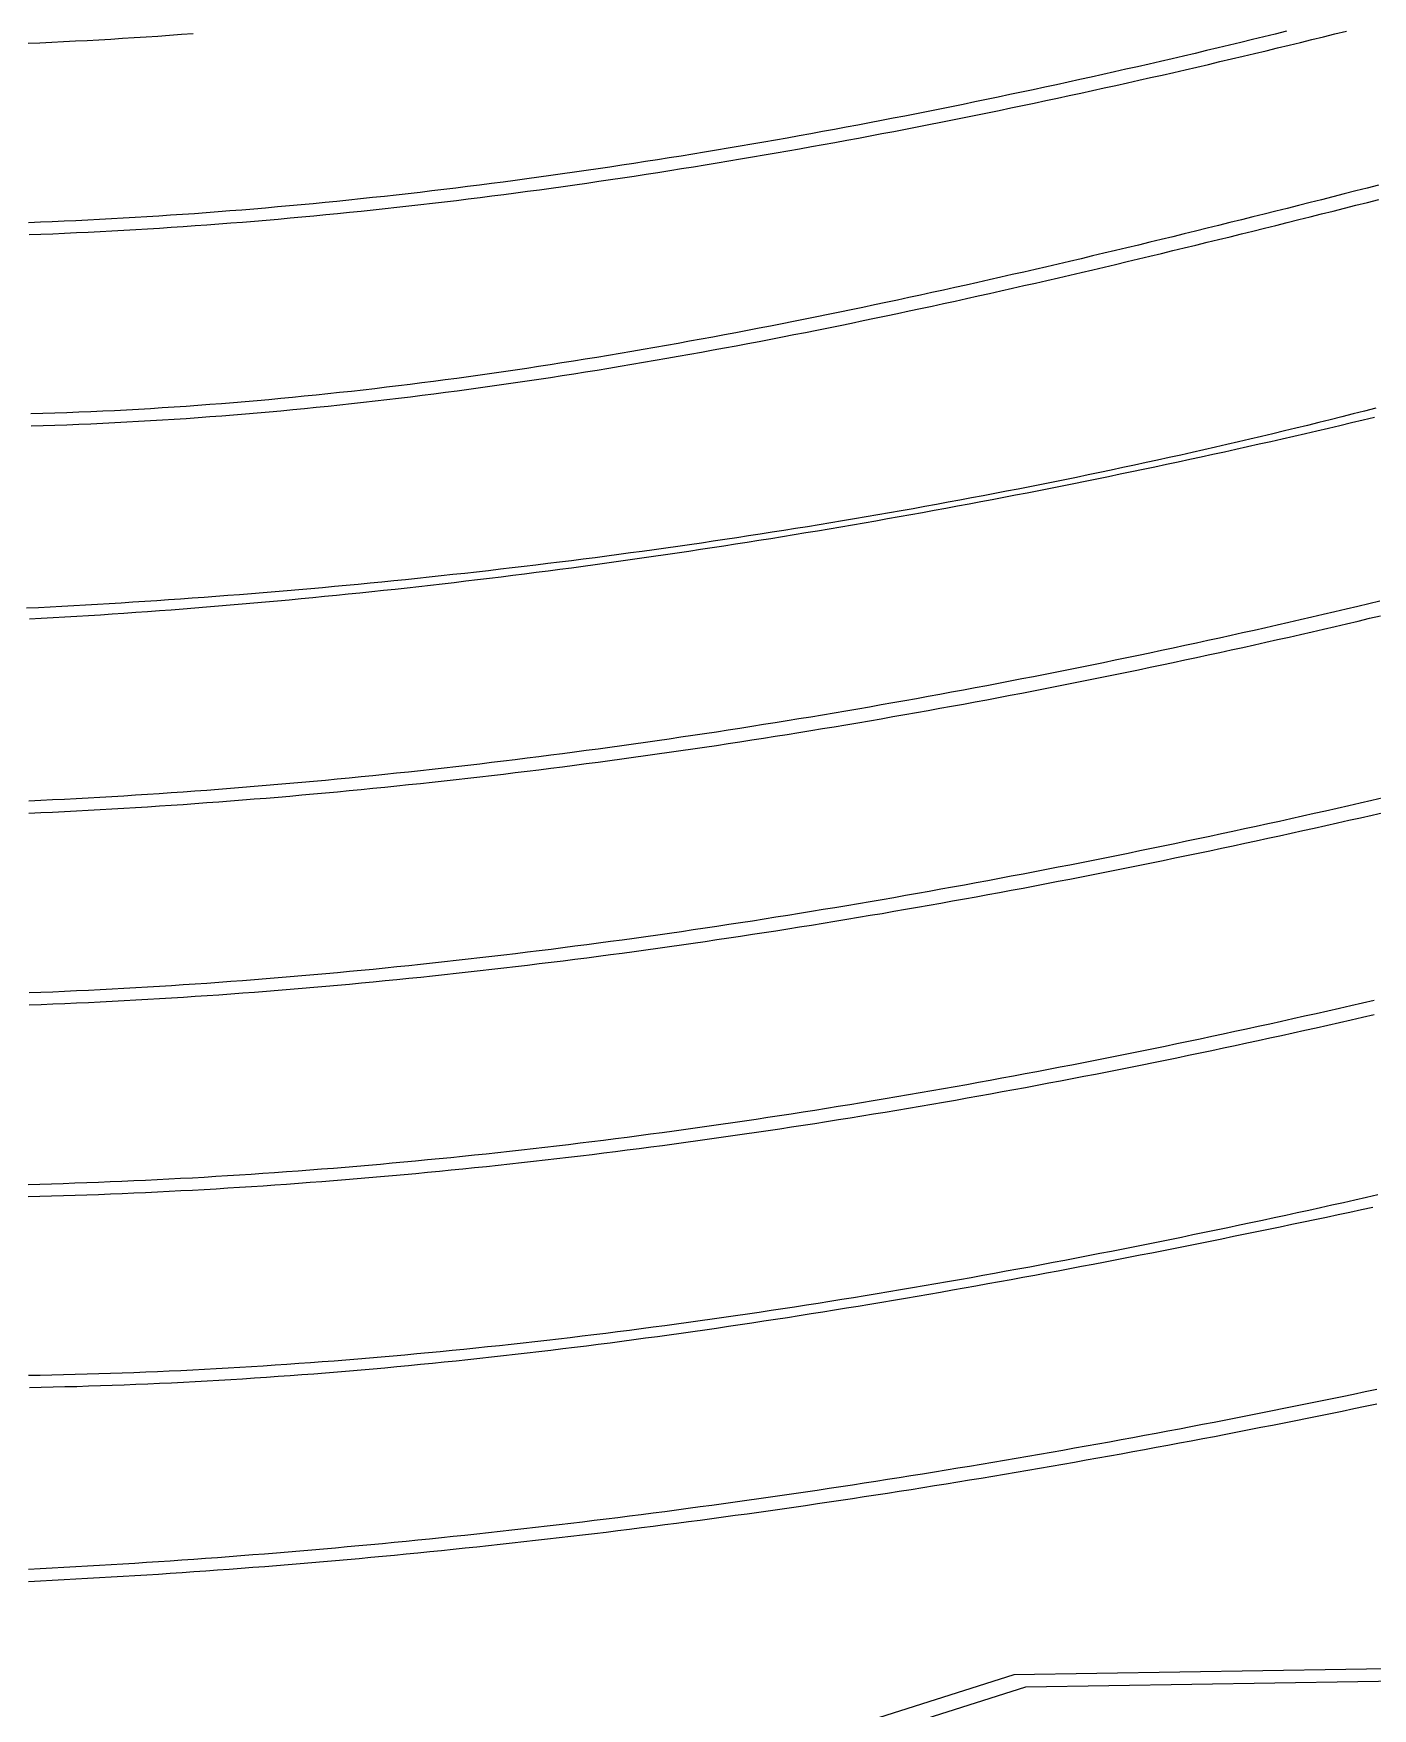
# Model space of a CAD drawing. Extents: x 0 to 1224, y 0 to 792.
# Drawn here: x 677.3 to 790.2, y 144 to 285.2 of the extents above; entities that cross this region are included whole.
import ezdxf

# ---------------------------------------------------------------- set-up
doc = ezdxf.new("R2010")
doc.units = 0
doc.layers.add('C7', color=7, linetype='CONTINUOUS')

msp = doc.modelspace()

# ---------------------------------------------------------------- linework, layer by layer
at = {"layer": 'C7'}
for points in [[(783, 285.3742), (782.0388, 285.1376), (781.0765, 284.9022), (780.1133, 284.6679), (779.149, 284.4347), (778.1837, 284.2026), (777.2175, 283.9717), (776.2502, 283.742), (775.282, 283.5134), (774.3129, 283.286), (773.3428, 283.0599), (772.3717, 282.835), (771.3998, 282.6113), (770.427, 282.3889), (769.4533, 282.1678), (768.4787, 281.9479), (767.5033, 281.7294), (766.527, 281.5122), (765.5499, 281.2963), (764.572, 281.0817), (763.5933, 280.8686), (762.6138, 280.6568), (761.6335, 280.4464), (760.6524, 280.2374), (759.6707, 280.0298), (758.6881, 279.8237), (757.7049, 279.619), (756.721, 279.4158), (755.7363, 279.214), (754.751, 279.0138), (753.765, 278.8151), (752.7784, 278.6179), (751.7911, 278.4222), (750.8032, 278.2281), (749.8147, 278.0356), (748.8256, 277.8447), (747.8359, 277.6554), (746.8456, 277.4677), (745.8548, 277.2816), (744.8634, 277.0971), (743.8715, 276.9144), (742.8791, 276.7333), (741.8862, 276.5539), (740.8928, 276.3762), (739.8989, 276.2002), (738.9045, 276.026), (737.9098, 275.8535), (736.9145, 275.6828), (735.9189, 275.5138), (734.9228, 275.3467), (733.9263, 275.1813), (732.9295, 275.0178), (731.9323, 274.8562), (730.9347, 274.6964), (729.9368, 274.5384), (728.9386, 274.3824), (727.9401, 274.2282), (726.9412, 274.076), (725.9421, 273.9257), (724.9427, 273.7774), (723.943, 273.631), (722.9431, 273.4865), (721.943, 273.3441), (720.9426, 273.2037), (719.942, 273.0653), (718.9413, 272.9289), (717.9403, 272.7946), (716.9392, 272.6624), (715.938, 272.5322), (714.9366, 272.4041), (713.9351, 272.2781), (712.9334, 272.1543), (711.9317, 272.0326), (710.9299, 271.913), (709.928, 271.7957), (708.9261, 271.6805), (707.9241, 271.5675), (706.9221, 271.4567), (705.9201, 271.3482), (704.9181, 271.2418), (703.916, 271.1378), (702.9141, 271.036), (701.9121, 270.9365), (700.9102, 270.8394), (699.9084, 270.7445), (698.9066, 270.652), (697.9049, 270.5618), (696.9034, 270.474), (695.902, 270.3886), (694.9006, 270.3055), (693.8995, 270.2249), (692.8985, 270.1467), (691.8977, 270.0709), (690.897, 269.9976), (689.8966, 269.9267), (688.8964, 269.8584), (687.8964, 269.7925), (686.8966, 269.7292), (685.8971, 269.6683), (684.8979, 269.61), (683.8989, 269.5543), (682.9003, 269.5012), (681.9019, 269.4506), (680.9039, 269.4026), (679.9062, 269.3573), (678.9089, 269.3146), (677.9119, 269.2745), (676.9153, 269.2371)], [(676.9548, 268.2344), (677.9533, 268.2714), (678.9522, 268.311), (679.9512, 268.3532), (680.9505, 268.3981), (681.95, 268.4455), (682.9497, 268.4955), (683.9496, 268.548), (684.9497, 268.6031), (685.9499, 268.6608), (686.9503, 268.7209), (687.9509, 268.7835), (688.9516, 268.8487), (689.9525, 268.9163), (690.9534, 268.9863), (691.9545, 269.0588), (692.9557, 269.1337), (693.957, 269.2111), (694.9583, 269.2908), (695.9598, 269.3729), (696.9613, 269.4574), (697.9628, 269.5442), (698.9644, 269.6334), (699.9661, 269.7249), (700.9677, 269.8187), (701.9694, 269.9148), (702.9711, 270.0132), (703.9728, 270.1138), (704.9744, 270.2167), (705.9761, 270.3219), (706.9777, 270.4292), (707.9792, 270.5388), (708.9807, 270.6505), (709.9821, 270.7644), (710.9835, 270.8805), (711.9848, 270.9987), (712.9859, 271.1191), (713.987, 271.2416), (714.988, 271.3662), (715.9888, 271.4928), (716.9895, 271.6216), (717.99, 271.7524), (718.9904, 271.8852), (719.9906, 272.0201), (720.9907, 272.157), (721.9905, 272.2959), (722.9902, 272.4368), (723.9897, 272.5796), (724.9889, 272.7244), (725.988, 272.8711), (726.9867, 273.0198), (727.9853, 273.1704), (728.9836, 273.3229), (729.9816, 273.4772), (730.9793, 273.6335), (731.9768, 273.7915), (732.974, 273.9515), (733.9708, 274.1132), (734.9674, 274.2767), (735.9636, 274.4421), (736.9595, 274.6092), (737.955, 274.7781), (738.9502, 274.9487), (739.945, 275.1211), (740.9395, 275.2952), (741.9335, 275.471), (742.9272, 275.6485), (743.9204, 275.8276), (744.9133, 276.0085), (745.9057, 276.1909), (746.8977, 276.375), (747.8892, 276.5607), (748.8803, 276.7481), (749.8709, 276.937), (750.8611, 277.1275), (751.8507, 277.3195), (752.8399, 277.5131), (753.8286, 277.7082), (754.8167, 277.9048), (755.8043, 278.103), (756.7914, 278.3026), (757.778, 278.5037), (758.764, 278.7062), (759.7494, 278.9102), (760.7342, 279.1156), (761.7185, 279.3224), (762.7022, 279.5306), (763.6852, 279.7402), (764.6677, 279.9512), (765.6495, 280.1635), (766.6307, 280.3771), (767.6112, 280.5921), (768.5911, 280.8084), (769.5703, 281.026), (770.5489, 281.2448), (771.5268, 281.4649), (772.5039, 281.6863), (773.4804, 281.9089), (774.4562, 282.1327), (775.4312, 282.3578), (776.4055, 282.584), (777.379, 282.8114), (778.3518, 283.0399), (779.3239, 283.2696), (780.2951, 283.5005), (781.2656, 283.7324), (782.2353, 283.9655), (783.2041, 284.1996), (784.1722, 284.4348), (785.1394, 284.6711), (786.1058, 284.9084), (787.0714, 285.1467), (788.0361, 285.3861)], [(676.8844, 284.3647), (677.8778, 284.4083), (678.8713, 284.4543), (679.8647, 284.5028), (680.8581, 284.5536), (681.8515, 284.6067), (682.8449, 284.6622), (683.8382, 284.7201), (684.8316, 284.7803), (685.8249, 284.8429), (686.8182, 284.9077), (687.8114, 284.9749), (688.8046, 285.0444), (689.7978, 285.1161), (690.7909, 285.1901)], [(790.7588, 272.4016), (789.7944, 272.1557), (788.8299, 271.9101), (787.8655, 271.665), (786.901, 271.4203), (785.9365, 271.1761), (784.972, 270.9324), (784.0075, 270.6892), (783.043, 270.4466), (782.0784, 270.2045), (781.1137, 269.9631), (780.149, 269.7223), (779.1842, 269.4821), (778.2194, 269.2426), (777.2544, 269.0039), (776.2894, 268.7658), (775.3243, 268.5285), (774.3591, 268.292), (773.3938, 268.0564), (772.4284, 267.8215), (771.4628, 267.5875), (770.4971, 267.3544), (769.5313, 267.1223), (768.5654, 266.891), (767.5993, 266.6608), (766.633, 266.4315), (765.6666, 266.2033), (764.7, 265.9761), (763.7332, 265.7499), (762.7662, 265.5249), (761.799, 265.301), (760.8317, 265.0782), (759.8641, 264.8566), (758.8963, 264.6363), (757.9283, 264.4171), (756.9601, 264.1992), (755.9916, 263.9826), (755.0229, 263.7673), (754.0539, 263.5533), (753.0847, 263.3407), (752.1152, 263.1295), (751.1454, 262.9197), (750.1754, 262.7113), (749.205, 262.5044), (748.2344, 262.299), (747.2635, 262.0951), (746.2923, 261.8927), (745.3207, 261.6919), (744.3489, 261.4927), (743.3767, 261.2951), (742.4041, 261.0992), (741.4312, 260.9049), (740.458, 260.7123), (739.4844, 260.5215), (738.5105, 260.3324), (737.5361, 260.1451), (736.5614, 259.9596), (735.5864, 259.7759), (734.6109, 259.594), (733.635, 259.4141), (732.6587, 259.2361), (731.682, 259.0599), (730.7048, 258.8858), (729.7273, 258.7136), (728.7493, 258.5435), (727.7709, 258.3753), (726.792, 258.2093), (725.8126, 258.0453), (724.8328, 257.8835), (723.8525, 257.7238), (722.8717, 257.5662), (721.8905, 257.4109), (720.9087, 257.2577), (719.9265, 257.1068), (718.9437, 256.9582), (717.9605, 256.8119), (716.9767, 256.6679), (715.9923, 256.5263), (715.0075, 256.387), (714.0221, 256.2501), (713.0361, 256.1157), (712.0496, 255.9837), (711.0625, 255.8542), (710.0749, 255.7272), (709.0866, 255.6028), (708.0978, 255.4809), (707.1084, 255.3615), (706.1184, 255.2448), (705.1278, 255.1307), (704.1365, 255.0193), (703.1447, 254.9106), (702.1522, 254.8046), (701.1591, 254.7013), (700.1653, 254.6008), (699.1709, 254.5031), (698.1758, 254.4082), (697.1801, 254.3162), (696.1836, 254.227), (695.1865, 254.1408), (694.1887, 254.0574), (693.1903, 253.977), (692.1911, 253.8996), (691.1912, 253.8251), (690.1906, 253.7538), (689.1893, 253.6854), (688.1872, 253.6201), (687.1844, 253.558), (686.1809, 253.499), (685.1766, 253.4431), (684.1715, 253.3904), (683.1657, 253.3409), (682.1591, 253.2947), (681.1518, 253.2517), (680.1436, 253.212), (679.1347, 253.1757), (678.1249, 253.1426), (677.1144, 253.113)], [(677.1209, 252.1112), (678.1322, 252.1404), (679.1426, 252.173), (680.1522, 252.2088), (681.161, 252.2479), (682.169, 252.2902), (683.1763, 252.3358), (684.1827, 252.3845), (685.1883, 252.4364), (686.1932, 252.4914), (687.1972, 252.5496), (688.2006, 252.6108), (689.2031, 252.6751), (690.2049, 252.7425), (691.206, 252.8128), (692.2064, 252.8862), (693.206, 252.9625), (694.2049, 253.0417), (695.2031, 253.1239), (696.2006, 253.2089), (697.1974, 253.2968), (698.1935, 253.3875), (699.1889, 253.4811), (700.1837, 253.5774), (701.1777, 253.6765), (702.1712, 253.7783), (703.1639, 253.8828), (704.1561, 253.99), (705.1476, 254.0999), (706.1384, 254.2124), (707.1287, 254.3275), (708.1183, 254.4452), (709.1073, 254.5654), (710.0957, 254.6882), (711.0836, 254.8134), (712.0708, 254.9412), (713.0575, 255.0714), (714.0435, 255.204), (715.0291, 255.3391), (716.0141, 255.4765), (716.9985, 255.6163), (717.9824, 255.7584), (718.9657, 255.9028), (719.9485, 256.0494), (720.9308, 256.1984), (721.9126, 256.3495), (722.8939, 256.5029), (723.8747, 256.6584), (724.855, 256.8161), (725.8349, 256.9759), (726.8142, 257.1378), (727.7931, 257.3018), (728.7715, 257.4678), (729.7495, 257.6359), (730.727, 257.8059), (731.7041, 257.9779), (732.6807, 258.1519), (733.657, 258.3278), (734.6328, 258.5056), (735.6082, 258.6852), (736.5832, 258.8667), (737.5578, 259.05), (738.5321, 259.2351), (739.5059, 259.422), (740.4794, 259.6107), (741.4525, 259.801), (742.4253, 259.993), (743.3977, 260.1868), (744.3698, 260.3821), (745.3415, 260.5791), (746.3129, 260.7776), (747.284, 260.9778), (748.2548, 261.1794), (749.2252, 261.3826), (750.1954, 261.5873), (751.1653, 261.7934), (752.1349, 262.001), (753.1042, 262.21), (754.0733, 262.4204), (755.0421, 262.6321), (756.0106, 262.8452), (756.9789, 263.0596), (757.947, 263.2753), (758.9148, 263.4922), (759.8824, 263.7104), (760.8498, 263.9298), (761.817, 264.1504), (762.784, 264.3721), (763.7508, 264.595), (764.7173, 264.819), (765.6838, 265.0441), (766.65, 265.2702), (767.6161, 265.4973), (768.582, 265.7255), (769.5478, 265.9547), (770.5134, 266.1848), (771.4789, 266.4158), (772.4443, 266.6478), (773.4095, 266.8806), (774.3747, 267.1143), (775.3397, 267.3488), (776.3046, 267.5841), (777.2695, 267.8202), (778.2342, 268.0571), (779.1989, 268.2947), (780.1635, 268.533), (781.1281, 268.772), (782.0926, 269.0116), (783.057, 269.2518), (784.0215, 269.4927), (784.9858, 269.7341), (785.9502, 269.9761), (786.9145, 270.2186), (787.8789, 270.4616), (788.8432, 270.7051), (789.8075, 270.9491), (790.7719, 271.1934)], [(790.531, 253.6051), (789.5694, 253.3582), (788.607, 253.1131), (787.6437, 252.8698), (786.6796, 252.6283), (785.7147, 252.3887), (784.7489, 252.1508), (783.7824, 251.9147), (782.815, 251.6805), (781.8469, 251.448), (780.878, 251.2173), (779.9083, 250.9885), (778.9379, 250.7614), (777.9667, 250.5361), (776.9948, 250.3127), (776.0222, 250.091), (775.0488, 249.8711), (774.0747, 249.653), (773.1, 249.4367), (772.1245, 249.2221), (771.1484, 249.0094), (770.1716, 248.7984), (769.1941, 248.5892), (768.216, 248.3818), (767.2373, 248.1762), (766.2579, 247.9724), (765.2779, 247.7703), (764.2973, 247.57), (763.3161, 247.3715), (762.3343, 247.1748), (761.3519, 246.9798), (760.3689, 246.7866), (759.3854, 246.5951), (758.4013, 246.4055), (757.4167, 246.2176), (756.4316, 246.0314), (755.4459, 245.847), (754.4597, 245.6644), (753.473, 245.4836), (752.4858, 245.3045), (751.4981, 245.1271), (750.5099, 244.9515), (749.5213, 244.7777), (748.5322, 244.6056), (747.5427, 244.4353), (746.5527, 244.2667), (745.5623, 244.0999), (744.5715, 243.9348), (743.5803, 243.7715), (742.5887, 243.6099), (741.5967, 243.45), (740.6043, 243.2919), (739.6115, 243.1355), (738.6184, 242.9809), (737.6249, 242.828), (736.6311, 242.6768), (735.6369, 242.5274), (734.6425, 242.3797), (733.6477, 242.2337), (732.6526, 242.0895), (731.6572, 241.947), (730.6616, 241.8062), (729.6656, 241.6672), (728.6694, 241.5298), (727.673, 241.3942), (726.6763, 241.2603), (725.6793, 241.1282), (724.6822, 240.9977), (723.6848, 240.869), (722.6872, 240.742), (721.6894, 240.6167), (720.6914, 240.4931), (719.6933, 240.3712), (718.695, 240.251), (717.6965, 240.1326), (716.6979, 240.0158), (715.6991, 239.9008), (714.7002, 239.7874), (713.7012, 239.6758), (712.7021, 239.5659), (711.7029, 239.4576), (710.7036, 239.3511), (709.7042, 239.2462), (708.7047, 239.1431), (707.7052, 239.0416), (706.7056, 238.9419), (705.706, 238.8438), (704.7063, 238.7474), (703.7067, 238.6527), (702.707, 238.5597), (701.7073, 238.4684), (700.7076, 238.3787), (699.7079, 238.2908), (698.7083, 238.2045), (697.7086, 238.1199), (696.7091, 238.037), (695.7096, 237.9558), (694.7101, 237.8762), (693.7107, 237.7983), (692.7114, 237.7221), (691.7122, 237.6476), (690.7131, 237.5747), (689.7141, 237.5035), (688.7153, 237.434), (687.7165, 237.3661), (686.7179, 237.2999), (685.7195, 237.2353), (684.7212, 237.1725), (683.7231, 237.1112), (682.7251, 237.0517), (681.7274, 236.9938), (680.7298, 236.9375), (679.7325, 236.8829), (678.7353, 236.83), (677.7385, 236.7787), (676.7418, 236.729)], [(676.9847, 235.8292), (677.9822, 235.8848), (678.9795, 235.9422), (679.9768, 236.0013), (680.9738, 236.0622), (681.9708, 236.1248), (682.9675, 236.1892), (683.9642, 236.2553), (684.9607, 236.3232), (685.957, 236.3928), (686.9532, 236.4641), (687.9492, 236.5372), (688.945, 236.612), (689.9407, 236.6885), (690.9363, 236.7667), (691.9317, 236.8467), (692.9269, 236.9283), (693.9219, 237.0117), (694.9168, 237.0967), (695.9115, 237.1835), (696.9061, 237.2719), (697.9005, 237.3621), (698.8947, 237.4539), (699.8887, 237.5474), (700.8826, 237.6426), (701.8763, 237.7395), (702.8698, 237.838), (703.8632, 237.9383), (704.8563, 238.0401), (705.8493, 238.1437), (706.8421, 238.2489), (707.8347, 238.3557), (708.8271, 238.4642), (709.8194, 238.5744), (710.8114, 238.6861), (711.8033, 238.7996), (712.795, 238.9146), (713.7865, 239.0313), (714.7778, 239.1496), (715.7688, 239.2696), (716.7598, 239.3911), (717.7505, 239.5143), (718.741, 239.6391), (719.7313, 239.7655), (720.7214, 239.8935), (721.7113, 240.0231), (722.701, 240.1543), (723.6905, 240.2871), (724.6797, 240.4214), (725.6688, 240.5574), (726.6577, 240.6949), (727.6463, 240.8341), (728.6348, 240.9748), (729.623, 241.117), (730.611, 241.2609), (731.5988, 241.4062), (732.5864, 241.5532), (733.5737, 241.7017), (734.5609, 241.8518), (735.5478, 242.0034), (736.5345, 242.1565), (737.5209, 242.3112), (738.5072, 242.4674), (739.4932, 242.6252), (740.479, 242.7845), (741.4645, 242.9453), (742.4498, 243.1076), (743.4349, 243.2714), (744.4198, 243.4368), (745.4044, 243.6037), (746.3888, 243.772), (747.3729, 243.9419), (748.3568, 244.1133), (749.3404, 244.2862), (750.3239, 244.4605), (751.307, 244.6364), (752.2899, 244.8137), (753.2726, 244.9925), (754.255, 245.1728), (755.2372, 245.3545), (756.2191, 245.5377), (757.2008, 245.7224), (758.1822, 245.9086), (759.1633, 246.0962), (760.1442, 246.2852), (761.1249, 246.4757), (762.1053, 246.6677), (763.0854, 246.8611), (764.0652, 247.0559), (765.0448, 247.2521), (766.0242, 247.4498), (767.0032, 247.6489), (767.982, 247.8495), (768.9605, 248.0514), (769.9388, 248.2548), (770.9167, 248.4596), (771.8944, 248.6658), (772.8719, 248.8734), (773.849, 249.0824), (774.8259, 249.2927), (775.8025, 249.5045), (776.7788, 249.7177), (777.7548, 249.9322), (778.7305, 250.1482), (779.706, 250.3655), (780.6812, 250.5841), (781.6561, 250.8042), (782.6307, 251.0256), (783.605, 251.2484), (784.579, 251.4725), (785.5527, 251.698), (786.5261, 251.9248), (787.4992, 252.153), (788.4721, 252.3825), (789.4446, 252.6134), (790.4168, 252.8456)], [(790.854, 237.3369), (789.9258, 237.107), (789, 236.8842), (788.0322, 236.6554), (787.0637, 236.4279), (786.0945, 236.2016), (785.1246, 235.9765), (784.1541, 235.7526), (783.1828, 235.53), (782.2108, 235.3087), (781.2382, 235.0886), (780.2649, 234.8697), (779.291, 234.6522), (778.3164, 234.4359), (777.3411, 234.2209), (776.3653, 234.0072), (775.3888, 233.7948), (774.4116, 233.5837), (773.4339, 233.3739), (772.4556, 233.1655), (771.4767, 232.9584), (770.4972, 232.7526), (769.5171, 232.5482), (768.5365, 232.3451), (767.5552, 232.1434), (766.5735, 231.9431), (765.5912, 231.7441), (764.6083, 231.5466), (763.6249, 231.3504), (762.641, 231.1556), (761.6566, 230.9623), (760.6717, 230.7703), (759.6863, 230.5798), (758.7004, 230.3907), (757.714, 230.203), (756.7271, 230.0168), (755.7397, 229.8321), (754.7519, 229.6488), (753.7637, 229.467), (752.775, 229.2866), (751.7859, 229.1077), (750.7963, 228.9304), (749.8063, 228.7545), (748.8159, 228.5801), (747.8251, 228.4073), (746.834, 228.236), (745.8424, 228.0662), (744.8504, 227.8979), (743.8581, 227.7312), (742.8654, 227.566), (741.8723, 227.4024), (740.8789, 227.2404), (739.8852, 227.0799), (738.8911, 226.9211), (737.8967, 226.7638), (736.902, 226.6081), (735.907, 226.454), (734.9116, 226.3016), (733.916, 226.1507), (732.9201, 226.0015), (731.9239, 225.8539), (730.9274, 225.708), (729.9307, 225.5637), (728.9337, 225.421), (727.9365, 225.2801), (726.9391, 225.1408), (725.9414, 225.0032), (724.9435, 224.8673), (723.9453, 224.733), (722.947, 224.6005), (721.9485, 224.4697), (720.9497, 224.3406), (719.9508, 224.2133), (718.9517, 224.0876), (717.9525, 223.9637), (716.9531, 223.8416), (715.9535, 223.7212), (714.9538, 223.6026), (713.9539, 223.4858), (712.954, 223.3707), (711.9539, 223.2574), (710.9537, 223.1459), (709.9534, 223.0363), (708.953, 222.9284), (707.9525, 222.8223), (706.9519, 222.7181), (705.9512, 222.6157), (704.9505, 222.5152), (703.9497, 222.4164), (702.9489, 222.3196), (701.9481, 222.2246), (700.9472, 222.1315), (699.9462, 222.0403), (698.9453, 221.9509), (697.9443, 221.8634), (696.9434, 221.7779), (695.9424, 221.6942), (694.9415, 221.6125), (693.9406, 221.5327), (692.9397, 221.4548), (691.9389, 221.3789), (690.9381, 221.3049), (689.9373, 221.2328), (688.9367, 221.1627), (687.936, 221.0946), (686.9355, 221.0285), (685.935, 220.9643), (684.9347, 220.9022), (683.9344, 220.842), (682.9343, 220.7839), (681.9342, 220.7277), (680.9343, 220.6736), (679.9345, 220.6215), (678.9349, 220.5715), (677.9354, 220.5235), (676.9361, 220.4775)], [(676.9448, 219.4653), (677.9443, 219.5101), (678.9439, 219.557), (679.9436, 219.6058), (680.9435, 219.6566), (681.9435, 219.7095), (682.9435, 219.7643), (683.9437, 219.821), (684.944, 219.8798), (685.9443, 219.9405), (686.9447, 220.0031), (687.9452, 220.0678), (688.9458, 220.1343), (689.9464, 220.2028), (690.947, 220.2732), (691.9477, 220.3455), (692.9484, 220.4198), (693.9492, 220.4959), (694.95, 220.574), (695.9507, 220.6539), (696.9515, 220.7358), (697.9523, 220.8195), (698.9531, 220.9051), (699.9538, 220.9925), (700.9545, 221.0818), (701.9552, 221.173), (702.9559, 221.266), (703.9565, 221.3609), (704.957, 221.4576), (705.9575, 221.5561), (706.9579, 221.6564), (707.9583, 221.7585), (708.9585, 221.8625), (709.9587, 221.9682), (710.9588, 222.0758), (711.9587, 222.1851), (712.9586, 222.2962), (713.9583, 222.4091), (714.9579, 222.5237), (715.9574, 222.6401), (716.9567, 222.7582), (717.9558, 222.8781), (718.9549, 222.9998), (719.9537, 223.1231), (720.9524, 223.2482), (721.9509, 223.375), (722.9492, 223.5035), (723.9473, 223.6337), (724.9453, 223.7656), (725.943, 223.8992), (726.9405, 224.0345), (727.9378, 224.1715), (728.9348, 224.3101), (729.9316, 224.4504), (730.9282, 224.5924), (731.9245, 224.736), (732.9206, 224.8812), (733.9163, 225.0281), (734.9119, 225.1766), (735.9071, 225.3267), (736.902, 225.4785), (737.8967, 225.6318), (738.891, 225.7868), (739.8851, 225.9433), (740.8788, 226.1015), (741.8722, 226.2612), (742.8653, 226.4225), (743.858, 226.5854), (744.8504, 226.7498), (745.8424, 226.9158), (746.8341, 227.0833), (747.8254, 227.2524), (748.8163, 227.423), (749.8069, 227.5951), (750.797, 227.7688), (751.7868, 227.9439), (752.7761, 228.1206), (753.7651, 228.2988), (754.7536, 228.4785), (755.7417, 228.6596), (756.7294, 228.8423), (757.7166, 229.0264), (758.7034, 229.2119), (759.6897, 229.399), (760.6755, 229.5875), (761.6609, 229.7774), (762.6458, 229.9688), (763.6303, 230.1616), (764.6142, 230.3558), (765.5976, 230.5515), (766.5805, 230.7485), (767.563, 230.947), (768.5448, 231.1469), (769.5262, 231.3481), (770.507, 231.5508), (771.4873, 231.7548), (772.4671, 231.9602), (773.4462, 232.167), (774.4249, 232.3751), (775.4029, 232.5846), (776.3804, 232.7954), (777.3572, 233.0075), (778.3335, 233.221), (779.3092, 233.4358), (780.2843, 233.6519), (781.2587, 233.8694), (782.2326, 234.0881), (783.2058, 234.3081), (784.1783, 234.5295), (785.1503, 234.7521), (786.1215, 234.976), (787.0921, 235.2011), (788.0621, 235.4275), (789.0314, 235.6552), (790, 235.8842), (790.9258, 236.107)], [(791.1534, 220.7492), (790.1821, 220.5252), (789.2101, 220.3022), (788.2375, 220.0802), (787.2643, 219.8592), (786.2904, 219.6393), (785.3159, 219.4204), (784.3407, 219.2026), (783.365, 218.9859), (782.3886, 218.7703), (781.4117, 218.5557), (780.4342, 218.3423), (779.456, 218.13), (778.4774, 217.9188), (777.4981, 217.7088), (776.5183, 217.4999), (775.5379, 217.2922), (774.557, 217.0856), (773.5755, 216.8803), (772.5936, 216.6761), (771.6111, 216.4731), (770.628, 216.2714), (769.6445, 216.0709), (768.6605, 215.8716), (767.6759, 215.6736), (766.6909, 215.4768), (765.7054, 215.2813), (764.7195, 215.0871), (763.733, 214.8942), (762.7461, 214.7026), (761.7588, 214.5123), (760.771, 214.3234), (759.7828, 214.1357), (758.7941, 213.9495), (757.8051, 213.7645), (756.8156, 213.581), (755.8257, 213.3988), (754.8354, 213.2181), (753.8447, 213.0387), (752.8536, 212.8607), (751.8622, 212.6842), (750.8703, 212.5091), (749.8782, 212.3355), (748.8856, 212.1633), (747.8927, 211.9926), (746.8995, 211.8233), (745.9059, 211.6556), (744.912, 211.4893), (743.9178, 211.3246), (742.9233, 211.1614), (741.9284, 210.9997), (740.9333, 210.8395), (739.9379, 210.681), (738.9422, 210.5239), (737.9462, 210.3685), (736.9499, 210.2147), (735.9534, 210.0624), (734.9567, 209.9118), (733.9596, 209.7628), (732.9624, 209.6154), (731.9649, 209.4696), (730.9672, 209.3256), (729.9692, 209.1831), (728.9711, 209.0424), (727.9728, 208.9033), (726.9742, 208.766), (725.9755, 208.6303), (724.9766, 208.4964), (723.9775, 208.3642), (722.9782, 208.2337), (721.9788, 208.105), (720.9792, 207.9781), (719.9795, 207.8529), (718.9796, 207.7295), (717.9797, 207.6079), (716.9795, 207.4881), (715.9793, 207.3702), (714.979, 207.254), (713.9785, 207.1397), (712.978, 207.0273), (711.9774, 206.9167), (710.9767, 206.808), (709.9759, 206.7011), (708.9751, 206.5962), (707.9742, 206.4931), (706.9732, 206.392), (705.9722, 206.2928), (704.9712, 206.1956), (703.9701, 206.1003), (702.9691, 206.0069), (701.968, 205.9155), (700.9669, 205.8261), (699.9658, 205.7387), (698.9647, 205.6533), (697.9636, 205.57), (696.9625, 205.4886), (695.9615, 205.4093), (694.9605, 205.332), (693.9595, 205.2568), (692.9586, 205.1836), (691.9578, 205.1125), (690.957, 205.0435), (689.9563, 204.9767), (688.9557, 204.9119), (687.9551, 204.8492), (686.9547, 204.7887), (685.9543, 204.7303), (684.9541, 204.6741), (683.954, 204.6201), (682.954, 204.5682), (681.9541, 204.5185), (680.9544, 204.471), (679.9548, 204.4258), (678.9554, 204.3827), (677.9561, 204.3419), (676.957, 204.3033)], [(676.9653, 203.2958), (677.9647, 203.3335), (678.9642, 203.3733), (679.9639, 203.4154), (680.9637, 203.4596), (681.9636, 203.5059), (682.9636, 203.5545), (683.9637, 203.6051), (684.9639, 203.658), (685.9643, 203.7129), (686.9647, 203.7699), (687.9652, 203.8291), (688.9657, 203.8903), (689.9664, 203.9536), (690.9671, 204.019), (691.9678, 204.0865), (692.9686, 204.156), (693.9695, 204.2275), (694.9704, 204.3011), (695.9713, 204.3767), (696.9722, 204.4544), (697.9731, 204.534), (698.9741, 204.6156), (699.975, 204.6992), (700.976, 204.7848), (701.9769, 204.8723), (702.9778, 204.9618), (703.9787, 205.0533), (704.9796, 205.1466), (705.9804, 205.2419), (706.9812, 205.3391), (707.9819, 205.4382), (708.9826, 205.5392), (709.9832, 205.6421), (710.9837, 205.7468), (711.9842, 205.8535), (712.9845, 205.9619), (713.9848, 206.0722), (714.985, 206.1844), (715.9851, 206.2983), (716.985, 206.4141), (717.9849, 206.5317), (718.9846, 206.651), (719.9842, 206.7722), (720.9836, 206.8951), (721.9829, 207.0198), (722.9821, 207.1462), (723.9811, 207.2744), (724.9799, 207.4043), (725.9786, 207.5359), (726.9771, 207.6693), (727.9754, 207.8043), (728.9735, 207.941), (729.9714, 208.0794), (730.9691, 208.2195), (731.9666, 208.3613), (732.9638, 208.5047), (733.9609, 208.6497), (734.9577, 208.7964), (735.9543, 208.9446), (736.9506, 209.0945), (737.9467, 209.246), (738.9425, 209.3991), (739.9381, 209.5538), (740.9334, 209.71), (741.9284, 209.8678), (742.9231, 210.0272), (743.9176, 210.1881), (744.9117, 210.3505), (745.9055, 210.5144), (746.899, 210.6799), (747.8922, 210.8468), (748.8851, 211.0152), (749.8777, 211.1852), (750.8699, 211.3565), (751.8617, 211.5294), (752.8533, 211.7037), (753.8444, 211.8794), (754.8352, 212.0566), (755.8256, 212.2352), (756.8157, 212.4152), (757.8053, 212.5966), (758.7946, 212.7793), (759.7835, 212.9635), (760.7719, 213.149), (761.76, 213.3359), (762.7476, 213.5242), (763.7348, 213.7137), (764.7216, 213.9046), (765.708, 214.0969), (766.6939, 214.2904), (767.6793, 214.4852), (768.6643, 214.6814), (769.6488, 214.8788), (770.6329, 215.0774), (771.6164, 215.2773), (772.5995, 215.4785), (773.5821, 215.6809), (774.5642, 215.8846), (775.5458, 216.0894), (776.5269, 216.2955), (777.5075, 216.5028), (778.4875, 216.7112), (779.4671, 216.9208), (780.446, 217.1316), (781.4245, 217.3436), (782.4024, 217.5567), (783.3797, 217.7709), (784.3564, 217.9863), (785.3326, 218.2028), (786.3082, 218.4204), (787.2833, 218.6391), (788.2577, 218.8589), (789.2315, 219.0797), (790.2048, 219.3016), (791.1774, 219.5246)], [(790.3756, 203.6755), (789.3997, 203.4488), (788.4235, 203.2234), (787.4469, 202.9993), (786.47, 202.7766), (785.4928, 202.5552), (784.5152, 202.3351), (783.5373, 202.1163), (782.5591, 201.8989), (781.5805, 201.6829), (780.6016, 201.4682), (779.6224, 201.2549), (778.6429, 201.0429), (777.6631, 200.8324), (776.683, 200.6233), (775.7026, 200.4155), (774.7219, 200.2092), (773.7409, 200.0043), (772.7596, 199.8009), (771.7781, 199.5988), (770.7962, 199.3983), (769.8141, 199.1991), (768.8317, 199.0015), (767.8491, 198.8053), (766.8662, 198.6106), (765.883, 198.4174), (764.8996, 198.2256), (763.916, 198.0354), (762.932, 197.8467), (761.9479, 197.6595), (760.9635, 197.4738), (759.9789, 197.2897), (758.9941, 197.1071), (758.009, 196.9261), (757.0237, 196.7466), (756.0382, 196.5687), (755.0525, 196.3924), (754.0666, 196.2177), (753.0805, 196.0445), (752.0942, 195.873), (751.1077, 195.703), (750.121, 195.5347), (749.1341, 195.368), (748.147, 195.203), (747.1598, 195.0395), (746.1724, 194.8778), (745.1848, 194.7177), (744.197, 194.5592), (743.2091, 194.4024), (742.2211, 194.2474), (741.2329, 194.094), (740.2445, 193.9423), (739.256, 193.7923), (738.2673, 193.644), (737.2785, 193.4974), (736.2896, 193.3526), (735.3006, 193.2095), (734.3114, 193.0682), (733.3221, 192.9286), (732.3327, 192.7908), (731.3432, 192.6547), (730.3536, 192.5205), (729.3639, 192.388), (728.3741, 192.2573), (727.3842, 192.1284), (726.3942, 192.0014), (725.4041, 191.8761), (724.4139, 191.7527), (723.4237, 191.6311), (722.4334, 191.5114), (721.443, 191.3935), (720.4525, 191.2775), (719.462, 191.1633), (718.4714, 191.0511), (717.4808, 190.9407), (716.4901, 190.8322), (715.4994, 190.7256), (714.5087, 190.6209), (713.5179, 190.5181), (712.5271, 190.4173), (711.5362, 190.3184), (710.5454, 190.2214), (709.5545, 190.1264), (708.5636, 190.0334), (707.5727, 189.9423), (706.5817, 189.8531), (705.5908, 189.766), (704.5999, 189.6809), (703.609, 189.5977), (702.6181, 189.5166), (701.6272, 189.4375), (700.6363, 189.3604), (699.6455, 189.2853), (698.6547, 189.2123), (697.6639, 189.1413), (696.6731, 189.0724), (695.6824, 189.0055), (694.6917, 188.9408), (693.7011, 188.8781), (692.7105, 188.8174), (691.72, 188.7589), (690.7296, 188.7025), (689.7392, 188.6482), (688.7488, 188.596), (687.7586, 188.546), (686.7684, 188.4981), (685.7783, 188.4523), (684.7883, 188.4087), (683.7984, 188.3672), (682.8086, 188.3279), (681.8189, 188.2908), (680.8292, 188.2559), (679.8397, 188.2232), (678.8503, 188.1927), (677.861, 188.1644), (676.8718, 188.1383)], [(676.8802, 187.1359), (677.87, 187.1616), (678.8599, 187.1894), (679.8499, 187.2194), (680.84, 187.2516), (681.8302, 187.286), (682.8204, 187.3225), (683.8107, 187.3611), (684.8011, 187.4019), (685.7916, 187.4448), (686.7821, 187.4898), (687.7727, 187.5369), (688.7634, 187.5862), (689.7541, 187.6375), (690.7449, 187.691), (691.7357, 187.7465), (692.7265, 187.8041), (693.7174, 187.8637), (694.7083, 187.9254), (695.6993, 187.9892), (696.6902, 188.055), (697.6812, 188.1228), (698.6723, 188.1927), (699.6633, 188.2646), (700.6544, 188.3385), (701.6454, 188.4144), (702.6365, 188.4923), (703.6275, 188.5722), (704.6186, 188.6541), (705.6096, 188.7379), (706.6007, 188.8237), (707.5917, 188.9115), (708.5827, 189.0012), (709.5737, 189.0929), (710.5646, 189.1865), (711.5555, 189.282), (712.5464, 189.3795), (713.5372, 189.4788), (714.528, 189.5801), (715.5188, 189.6833), (716.5095, 189.7883), (717.5002, 189.8952), (718.4907, 190.004), (719.4813, 190.1147), (720.4717, 190.2272), (721.4621, 190.3416), (722.4524, 190.4578), (723.4427, 190.5759), (724.4328, 190.6958), (725.4229, 190.8174), (726.4129, 190.941), (727.4028, 191.0663), (728.3926, 191.1934), (729.3823, 191.3223), (730.3719, 191.4529), (731.3613, 191.5854), (732.3507, 191.7196), (733.34, 191.8555), (734.3291, 191.9933), (735.3181, 192.1327), (736.307, 192.2739), (737.2957, 192.4168), (738.2843, 192.5615), (739.2728, 192.7078), (740.2611, 192.8558), (741.2493, 193.0056), (742.2373, 193.157), (743.2252, 193.3101), (744.2129, 193.4649), (745.2004, 193.6213), (746.1878, 193.7794), (747.175, 193.9392), (748.1621, 194.1006), (749.1489, 194.2636), (750.1356, 194.4282), (751.1221, 194.5945), (752.1084, 194.7624), (753.0945, 194.9318), (754.0804, 195.1029), (755.0661, 195.2756), (756.0516, 195.4498), (757.0369, 195.6256), (758.0219, 195.803), (759.0068, 195.9819), (759.9914, 196.1623), (760.9758, 196.3444), (761.96, 196.5279), (762.9439, 196.713), (763.9277, 196.8995), (764.9111, 197.0876), (765.8943, 197.2772), (766.8773, 197.4683), (767.86, 197.6609), (768.8425, 197.8549), (769.8247, 198.0504), (770.8066, 198.2474), (771.7883, 198.4459), (772.7697, 198.6457), (773.7508, 198.8471), (774.7317, 199.0498), (775.7122, 199.254), (776.6925, 199.4596), (777.6725, 199.6666), (778.6522, 199.875), (779.6316, 200.0848), (780.6107, 200.2959), (781.5894, 200.5085), (782.5679, 200.7224), (783.5461, 200.9377), (784.5239, 201.1543), (785.5014, 201.3723), (786.4786, 201.5917), (787.4555, 201.8123), (788.432, 202.0343), (789.4082, 202.2576), (790.384, 202.4822)], [(790.6979, 187.2755), (789.7287, 187.0565), (788.7587, 186.8386), (787.788, 186.6216), (786.8166, 186.4057), (785.8444, 186.1908), (784.8714, 185.977), (783.8978, 185.7643), (782.9235, 185.5527), (781.9485, 185.3422), (780.9727, 185.1328), (779.9964, 184.9245), (779.0193, 184.7174), (778.0417, 184.5114), (777.0634, 184.3066), (776.0844, 184.103), (775.1049, 183.9005), (774.1247, 183.6993), (773.144, 183.4993), (772.1626, 183.3006), (771.1808, 183.1031), (770.1983, 182.9069), (769.2153, 182.7119), (768.2318, 182.5183), (767.2477, 182.3259), (766.2631, 182.1349), (765.278, 181.9452), (764.2924, 181.7568), (763.3064, 181.5699), (762.3198, 181.3842), (761.3328, 181.2), (760.3454, 181.0172), (759.3575, 180.8358), (758.3692, 180.6558), (757.3804, 180.4773), (756.3913, 180.3002), (755.4017, 180.1246), (754.4118, 179.9504), (753.4215, 179.7778), (752.4309, 179.6067), (751.4399, 179.4371), (750.4485, 179.269), (749.4568, 179.1025), (748.4648, 178.9375), (747.4725, 178.7741), (746.4799, 178.6124), (745.487, 178.4522), (744.4938, 178.2936), (743.5004, 178.1367), (742.5067, 177.9814), (741.5128, 177.8278), (740.5186, 177.6758), (739.5242, 177.5255), (738.5296, 177.377), (737.5348, 177.2301), (736.5398, 177.085), (735.5447, 176.9416), (734.5493, 176.7999), (733.5538, 176.66), (732.5582, 176.5219), (731.5624, 176.3856), (730.5665, 176.2511), (729.5705, 176.1185), (728.5744, 175.9876), (727.5782, 175.8586), (726.582, 175.7315), (725.5856, 175.6062), (724.5892, 175.4829), (723.5928, 175.3614), (722.5963, 175.2418), (721.5998, 175.1242), (720.6033, 175.0085), (719.6067, 174.8948), (718.6102, 174.783), (717.6137, 174.6733), (716.6172, 174.5655), (715.6208, 174.4597), (714.6244, 174.356), (713.6281, 174.2543), (712.6319, 174.1546), (711.6357, 174.057), (710.6397, 173.9615), (709.6437, 173.8681), (708.6478, 173.7768), (707.6521, 173.6876), (706.6566, 173.6005), (705.6611, 173.5156), (704.6659, 173.4328), (703.6708, 173.3522), (702.6759, 173.2738), (701.6811, 173.1976), (700.6866, 173.1236), (699.6923, 173.0519), (698.6982, 172.9823), (697.7044, 172.9151), (696.7108, 172.8501), (695.7175, 172.7873), (694.7244, 172.7269), (693.7316, 172.6688), (692.7391, 172.613), (691.7469, 172.5595), (690.755, 172.5084), (689.7635, 172.4596), (688.7723, 172.4132), (687.7814, 172.3692), (686.7909, 172.3277), (685.8007, 172.2885), (684.8109, 172.2517), (683.8216, 172.2174), (682.8326, 172.1856), (681.844, 172.1562), (680.8559, 172.1293), (679.8681, 172.1049), (678.8809, 172.083), (677.894, 172.0637), (676.9077, 172.0468)], [(676.9844, 171.0509), (677.9824, 171.0692), (678.9805, 171.0902), (679.9788, 171.1139), (680.9772, 171.1403), (681.9757, 171.1694), (682.9743, 171.2012), (683.9731, 171.2356), (684.972, 171.2726), (685.971, 171.3123), (686.97, 171.3545), (687.9692, 171.3993), (688.9685, 171.4466), (689.9678, 171.4965), (690.9672, 171.5489), (691.9667, 171.6038), (692.9663, 171.6612), (693.9659, 171.721), (694.9655, 171.7832), (695.9652, 171.8479), (696.965, 171.915), (697.9647, 171.9844), (698.9645, 172.0562), (699.9644, 172.1304), (700.9642, 172.2069), (701.9641, 172.2857), (702.9639, 172.3667), (703.9638, 172.4501), (704.9637, 172.5357), (705.9635, 172.6235), (706.9633, 172.7135), (707.9631, 172.8058), (708.9629, 172.9002), (709.9626, 172.9967), (710.9623, 173.0954), (711.962, 173.1962), (712.9616, 173.2991), (713.9611, 173.4041), (714.9606, 173.5112), (715.96, 173.6203), (716.9593, 173.7314), (717.9585, 173.8445), (718.9577, 173.9596), (719.9567, 174.0767), (720.9557, 174.1957), (721.9545, 174.3166), (722.9533, 174.4395), (723.9519, 174.5642), (724.9504, 174.6908), (725.9488, 174.8193), (726.947, 174.9496), (727.9451, 175.0818), (728.943, 175.2157), (729.9408, 175.3514), (730.9384, 175.4888), (731.9359, 175.6281), (732.9332, 175.769), (733.9303, 175.9116), (734.9273, 176.0559), (735.924, 176.2019), (736.9206, 176.3495), (737.9169, 176.4988), (738.9131, 176.6496), (739.909, 176.8021), (740.9047, 176.9561), (741.9002, 177.1117), (742.8955, 177.2688), (743.8905, 177.4274), (744.8853, 177.5875), (745.8799, 177.7491), (746.8742, 177.9122), (747.8682, 178.0767), (748.862, 178.2426), (749.8555, 178.4099), (750.8487, 178.5786), (751.8416, 178.7487), (752.8343, 178.9201), (753.8266, 179.0928), (754.8187, 179.2669), (755.8105, 179.4422), (756.8019, 179.6188), (757.793, 179.7967), (758.7838, 179.9758), (759.7743, 180.1561), (760.7645, 180.3376), (761.7543, 180.5203), (762.7437, 180.7041), (763.7328, 180.8891), (764.7216, 181.0751), (765.7099, 181.2623), (766.698, 181.4506), (767.6856, 181.6399), (768.6728, 181.8303), (769.6597, 182.0217), (770.6462, 182.2141), (771.6323, 182.4075), (772.6179, 182.6019), (773.6032, 182.7972), (774.588, 182.9935), (775.5725, 183.1906), (776.5565, 183.3887), (777.54, 183.5876), (778.5231, 183.7874), (779.5058, 183.9881), (780.488, 184.1895), (781.4698, 184.3917), (782.4511, 184.5948), (783.4319, 184.7986), (784.4123, 185.0031), (785.3921, 185.2083), (786.3715, 185.4143), (787.3504, 185.6209), (788.3288, 185.8283), (789.3067, 186.0362), (790.2841, 186.2448)], [(790.6025, 170.8708), (789.6253, 170.6658), (788.6478, 170.462), (787.6701, 170.2593), (786.692, 170.0577), (785.7138, 169.8573), (784.7352, 169.658), (783.7564, 169.4598), (782.7773, 169.2628), (781.798, 169.0669), (780.8184, 168.8722), (779.8386, 168.6787), (778.8585, 168.4863), (777.8782, 168.295), (776.8976, 168.105), (775.9168, 167.9161), (774.9357, 167.7284), (773.9544, 167.5419), (772.9729, 167.3566), (771.9911, 167.1725), (771.0091, 166.9896), (770.0268, 166.8079), (769.0443, 166.6273), (768.0616, 166.448), (767.0786, 166.27), (766.0955, 166.0931), (765.1121, 165.9175), (764.1284, 165.743), (763.1446, 165.5699), (762.1605, 165.3979), (761.1762, 165.2272), (760.1917, 165.0578), (759.207, 164.8896), (758.2221, 164.7226), (757.2369, 164.5569), (756.2516, 164.3925), (755.266, 164.2293), (754.2802, 164.0675), (753.2943, 163.9068), (752.3081, 163.7475), (751.3217, 163.5895), (750.3352, 163.4327), (749.3484, 163.2772), (748.3614, 163.1231), (747.3743, 162.9702), (746.3869, 162.8186), (745.3994, 162.6684), (744.4117, 162.5195), (743.4238, 162.3719), (742.4357, 162.2256), (741.4474, 162.0806), (740.459, 161.937), (739.4704, 161.7947), (738.4815, 161.6537), (737.4926, 161.5141), (736.5034, 161.3759), (735.5141, 161.239), (734.5246, 161.1034), (733.535, 160.9692), (732.5451, 160.8364), (731.5551, 160.705), (730.565, 160.5749), (729.5747, 160.4462), (728.5842, 160.3189), (727.5936, 160.193), (726.6028, 160.0685), (725.6119, 159.9453), (724.6208, 159.8236), (723.6296, 159.7033), (722.6382, 159.5844), (721.6467, 159.4669), (720.655, 159.3508), (719.6632, 159.2361), (718.6713, 159.1229), (717.6792, 159.0111), (716.687, 158.9008), (715.6946, 158.7918), (714.7021, 158.6844), (713.7095, 158.5783), (712.7168, 158.4738), (711.7239, 158.3706), (710.7309, 158.269), (709.7378, 158.1688), (708.7446, 158.0701), (707.7512, 157.9728), (706.7577, 157.8771), (705.7641, 157.7828), (704.7704, 157.69), (703.7766, 157.5987), (702.7827, 157.5089), (701.7886, 157.4206), (700.7945, 157.3338), (699.8002, 157.2485), (698.8059, 157.1647), (697.8114, 157.0824), (696.8169, 157.0017), (695.8222, 156.9225), (694.8275, 156.8448), (693.8326, 156.7686), (692.8377, 156.694), (691.8427, 156.621), (690.8476, 156.5495), (689.8524, 156.4795), (688.8571, 156.4111), (687.8617, 156.3442), (686.8663, 156.279), (685.8707, 156.2153), (684.8751, 156.1531), (683.8795, 156.0926), (682.8837, 156.0336), (681.8879, 155.9762), (680.892, 155.9204), (679.896, 155.8662), (678.9, 155.8136), (677.9039, 155.7626), (676.9077, 155.7132)], [(676.9171, 154.6985), (677.9133, 154.7469), (678.9096, 154.7969), (679.9057, 154.8485), (680.9017, 154.9017), (681.8977, 154.9564), (682.8936, 155.0127), (683.8894, 155.0705), (684.8851, 155.13), (685.8808, 155.1909), (686.8763, 155.2534), (687.8718, 155.3175), (688.8672, 155.3831), (689.8625, 155.4502), (690.8577, 155.5189), (691.8528, 155.5891), (692.8478, 155.6609), (693.8427, 155.7341), (694.8375, 155.8089), (695.8322, 155.8852), (696.8268, 155.963), (697.8213, 156.0423), (698.8157, 156.1231), (699.81, 156.2054), (700.8042, 156.2892), (701.7982, 156.3745), (702.7922, 156.4613), (703.786, 156.5496), (704.7798, 156.6393), (705.7734, 156.7306), (706.7669, 156.8233), (707.7602, 156.9174), (708.7535, 157.0131), (709.7466, 157.1102), (710.7396, 157.2087), (711.7325, 157.3087), (712.7253, 157.4102), (713.7179, 157.5131), (714.7104, 157.6174), (715.7027, 157.7232), (716.695, 157.8304), (717.6871, 157.939), (718.679, 158.0491), (719.6708, 158.1605), (720.6625, 158.2734), (721.654, 158.3878), (722.6454, 158.5035), (723.6367, 158.6206), (724.6278, 158.7391), (725.6187, 158.8591), (726.6095, 158.9804), (727.6002, 159.1031), (728.5907, 159.2272), (729.581, 159.3527), (730.5712, 159.4795), (731.5612, 159.6077), (732.5511, 159.7373), (733.5408, 159.8683), (734.5304, 160.0006), (735.5198, 160.1343), (736.509, 160.2694), (737.498, 160.4057), (738.4869, 160.5435), (739.4756, 160.6826), (740.4642, 160.823), (741.4525, 160.9647), (742.4407, 161.1078), (743.4288, 161.2522), (744.4166, 161.398), (745.4042, 161.545), (746.3917, 161.6934), (747.379, 161.8431), (748.3661, 161.9941), (749.3531, 162.1464), (750.3398, 162.3), (751.3263, 162.4549), (752.3127, 162.611), (753.2989, 162.7685), (754.2848, 162.9273), (755.2706, 163.0873), (756.2562, 163.2486), (757.2416, 163.4112), (758.2268, 163.5751), (759.2117, 163.7402), (760.1965, 163.9065), (761.1811, 164.0742), (762.1654, 164.2431), (763.1496, 164.4132), (764.1335, 164.5846), (765.1173, 164.7572), (766.1008, 164.9311), (767.0841, 165.1062), (768.0672, 165.2825), (769.0501, 165.46), (770.0327, 165.6388), (771.0152, 165.8188), (771.9974, 166), (772.9794, 166.1824), (773.9611, 166.366), (774.9427, 166.5508), (775.924, 166.7368), (776.9051, 166.924), (777.8859, 167.1124), (778.8665, 167.302), (779.8469, 167.4928), (780.827, 167.6847), (781.807, 167.8779), (782.7866, 168.0722), (783.766, 168.2676), (784.7452, 168.4642), (785.7242, 168.662), (786.7028, 168.861), (787.6813, 169.061), (788.6595, 169.2623), (789.6374, 169.4647), (790.6151, 169.6682)], [(660, 132), (660, 131), (693, 137.8704), (728, 135.3256), (761, 145.8156), (796, 146.3789), (828, 159.8951), (859, 163), (844, 163.0887), (795, 147.3789), (760, 146.8156), (727, 136.3295), (693, 138.946), (660, 132)]]:
    msp.add_lwpolyline(points, dxfattribs=at)

doc.saveas('drawing.dxf')
